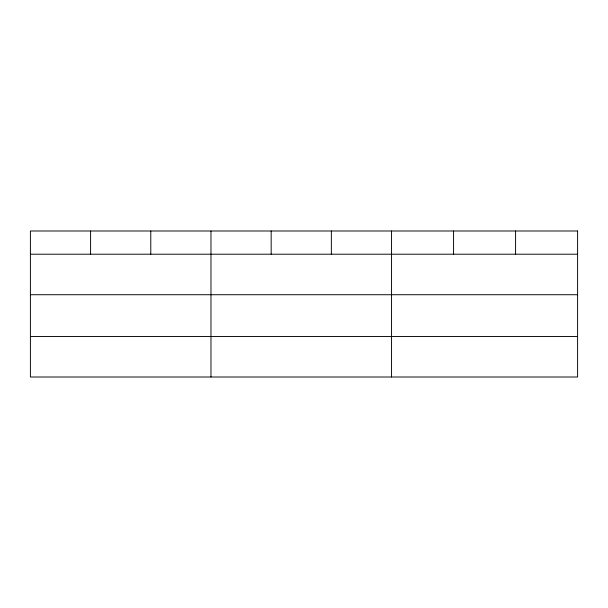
<?xml version="1.0" encoding="UTF-8"?>
<svg xmlns="http://www.w3.org/2000/svg" width="608" height="608" viewBox="0 0 608 608"><rect width="100%" height="100%" fill="white"/><g stroke="black" fill="none" stroke-linecap="round" stroke-linejoin="round"><path stroke-width="0.91" d="M30.4 254.205L577.6 254.205M30.4 294.728L577.6 294.728M30.4 336.482L577.6 336.482M515.584 230.994L515.584 254.205M453.568 230.994L453.568 254.205M391.552 230.994L391.552 377.006M331.36 230.994L331.36 254.205M271.168 230.994L271.168 254.205M210.976 230.994L210.976 377.006M150.784 230.994L150.784 254.205M90.592 230.994L90.592 254.205M577.6 230.994L30.4 230.994L30.4 377.006L577.6 377.006L577.6 230.994"/></g></svg>
